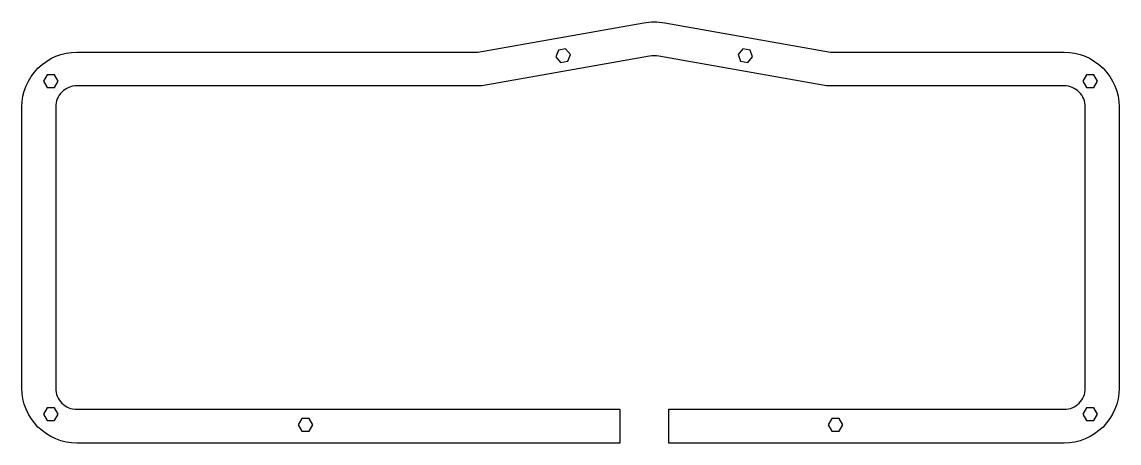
# Model space of a CAD drawing. Header units: millimetres. Extents: x -372 to 18, y -129 to 21.
import ezdxf

# ---------------------------------------------------------------- set-up
doc = ezdxf.new("R2010")
doc.units = ezdxf.units.MM
doc.layers.get('0').update_dxf_attribs({"linetype": 'CONTINUOUS'})

msp = doc.modelspace()

# ---------------------------------------------------------------- linework, layer by layer
msp.add_lwpolyline([(-142.4, -117.15), (-1.81, -117.15, 0.414214), (5.69, -109.65), (5.69, -9.63, 0.414214), (-1.81, -2.13), (-85.49, -2.13, -0.043683), (-86.28, -2.06), (-145.89, 8.46, 0.087529), (-149.2, 8.46), (-208.82, -2.06, -0.043679), (-209.6, -2.13), (-352.81, -2.13, 0.414214), (-360.31, -9.63), (-360.31, -109.65, 0.414214), (-352.81, -117.15), (-159.74, -117.15), (-159.74, -129.15), (-352.81, -129.15, -0.414214), (-372.31, -109.65), (-372.31, -9.63, -0.414214), (-352.81, 9.87), (-210.26, 9.87), (-151.28, 20.28, -0.087529), (-143.81, 20.28), (-84.84, 9.87), (-1.81, 9.87, -0.414214), (17.69, -9.63), (17.69, -109.65, -0.414214), (-1.81, -129.15), (-142.4, -129.15)], format="xyb", close=True)
for points in [[(-179.03, 11.07), (-181.59, 10.62), (-182.48, 8.17), (-180.81, 6.18), (-178.25, 6.64), (-177.36, 9.08)], [(-113.5, 10.62), (-116.06, 11.07), (-117.73, 9.08), (-116.84, 6.64), (-114.28, 6.18), (-112.61, 8.17)], [(-363.3, 1.82), (-364.6, -0.43), (-363.3, -2.68), (-360.7, -2.68), (-359.4, -0.43), (-360.7, 1.82)], [(8.68, 1.82), (6.08, 1.82), (4.78, -0.43), (6.08, -2.68), (8.68, -2.68), (9.98, -0.43)], [(-360.7, -116.59), (-363.3, -116.59), (-364.6, -118.84), (-363.3, -121.09), (-360.7, -121.09), (-359.4, -118.84)], [(8.68, -116.59), (6.08, -116.59), (4.78, -118.84), (6.08, -121.09), (8.68, -121.09), (9.98, -118.84)], [(-270.26, -120.4), (-272.86, -120.4), (-274.16, -122.65), (-272.86, -124.9), (-270.26, -124.9), (-268.96, -122.65)], [(-81.76, -120.4), (-84.36, -120.4), (-85.66, -122.65), (-84.36, -124.9), (-81.76, -124.9), (-80.46, -122.65)]]:
    msp.add_lwpolyline(points, close=True)

doc.saveas('drawing.dxf')
